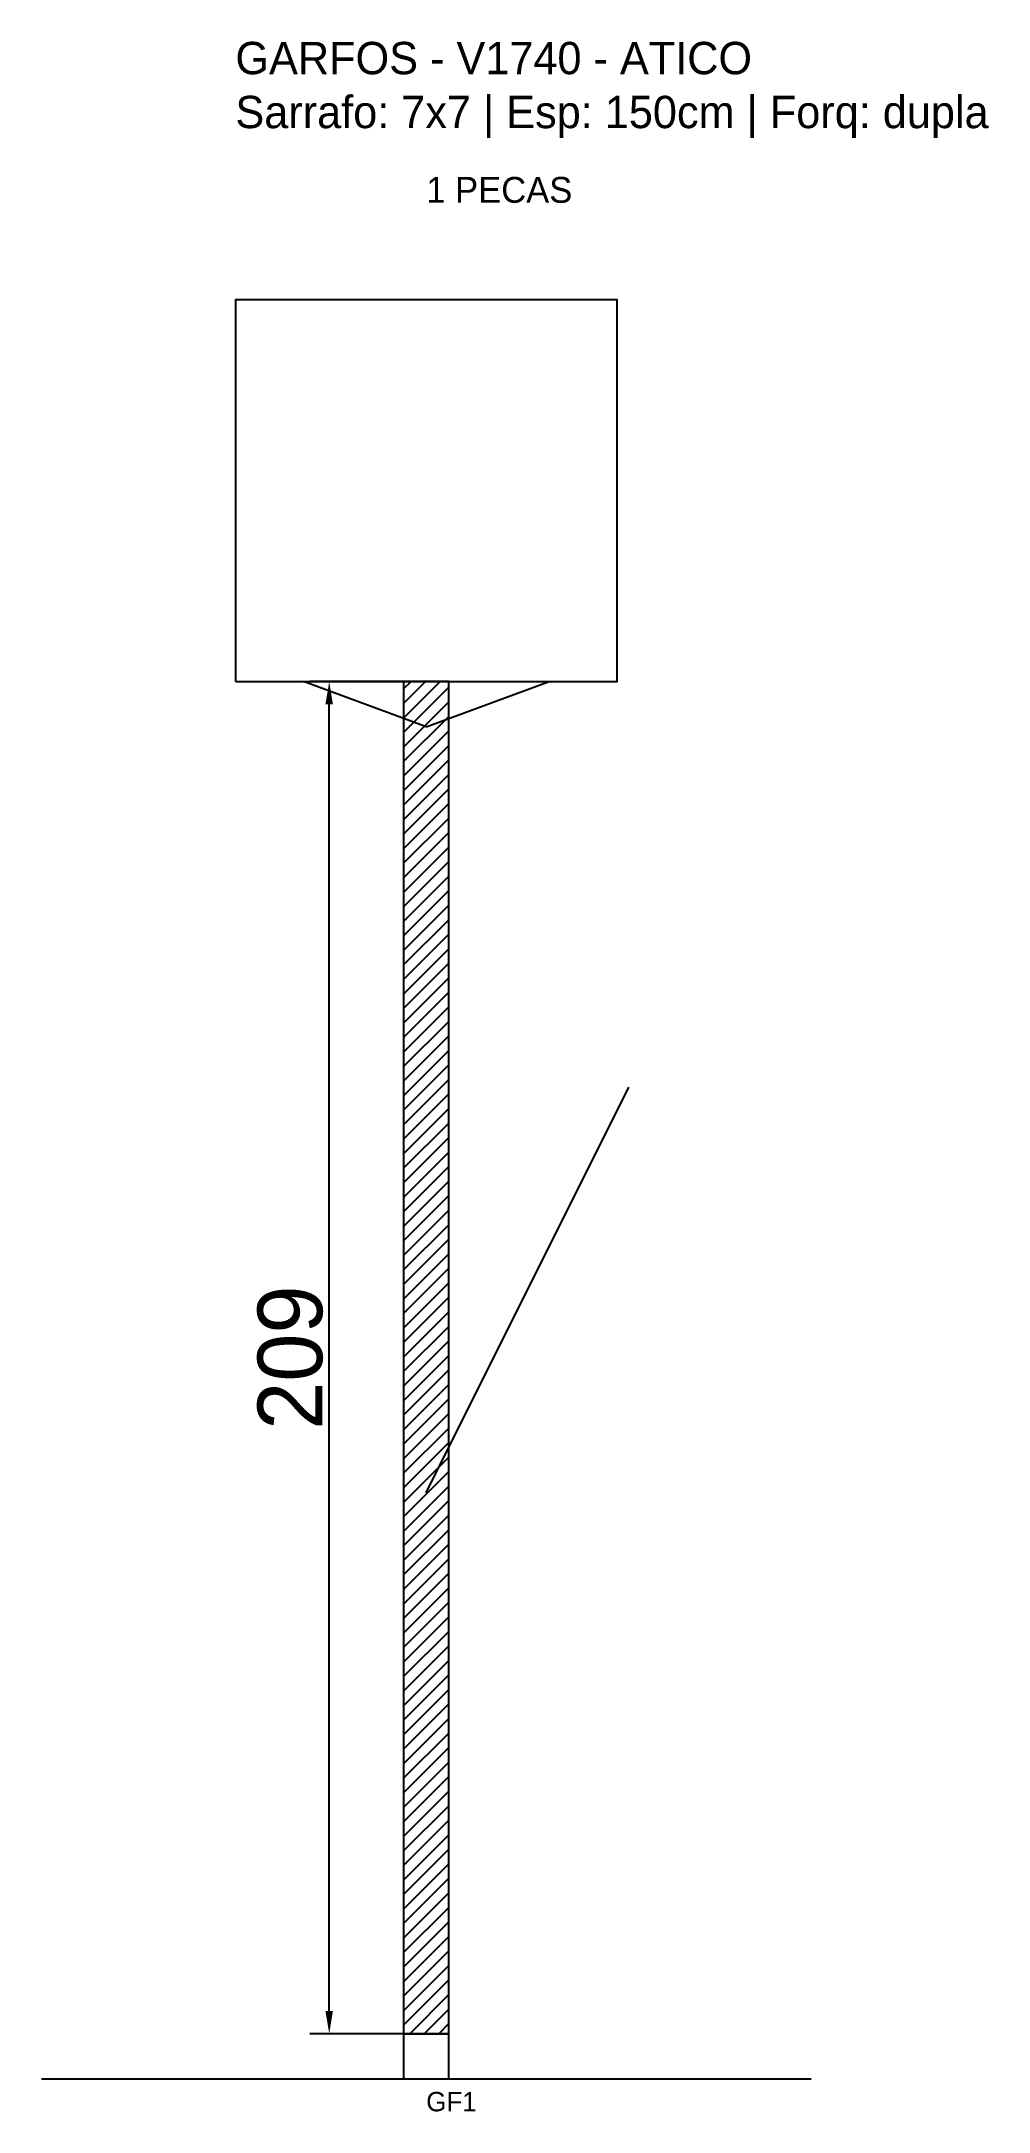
# Model space of a CAD drawing. Header units: metres. Extents: x -30 to 116, y -12 to 308.
import ezdxf

# ---------------------------------------------------------------- set-up
doc = ezdxf.new("R2010")
doc.units = ezdxf.units.M
for name, color, linetype in [('BARRA_ANCORAGEM', 1, 'Continuous'), ('COTA', 241, 'Continuous'), ('GARFOS OK', 3, 'Continuous'), ('NOME DA VIGA', 6, 'Continuous'), ('SARR_7x7', 40, 'Continuous'), ('VIGAS', 3, 'Continuous')]:
    doc.layers.add(name, color=color, linetype=linetype)
doc.dimstyles.new('EZ DXF', dxfattribs={"dimtxt": 10, "dimasz": 3.5, "dimexe": 3, "dimexo": 1.5, "dimgap": 1, "dimtad": 1, "dimdec": 1, "dimdsep": 46, "dimcen": 2.5, "dimazin": 3, "dimtfac": 1, "dimtmove": 0, "dimatfit": 3})

msp = doc.modelspace()

# ---------------------------------------------------------------- hatches: boundary and pattern name
at = {"layer": 'COTA'}
h = msp.add_hatch(dxfattribs=at)
h.set_pattern_fill('ANSI31', scale=0.5)
h.paths.add_polyline_path([(26, 0), (33, 0), (33, 209), (26, 209)])

# ---------------------------------------------------------------- linework, layer by layer
at = {"layer": 'BARRA_ANCORAGEM'}
msp.add_line((29.5, 83.6), (60.85, 146.3), dxfattribs=at)
at = {"layer": 'GARFOS OK'}
for p, q in [((29.5, 202), (10.5, 209)), ((10.5, 209), (48.5, 209)), ((29.5, 202), (48.5, 209))]:
    msp.add_line(p, q, dxfattribs=at)
at = {"layer": 'GARFOS OK', "linetype": 'CONTINUOUS'}
msp.add_line((-30, -7), (89, -7), dxfattribs=at)
at = {"layer": 'GARFOS OK'}
msp.add_lwpolyline([(26, 0), (33, 0), (33, 209), (26, 209), (26, 0)], dxfattribs=at)
at = {"layer": 'SARR_7x7'}
msp.add_lwpolyline([(26, -7), (33, -7), (33, 0), (26, 0), (26, -7)], dxfattribs=at)
at = {"layer": 'VIGAS'}
msp.add_lwpolyline([(0, 209), (59, 209), (59, 268), (0, 268), (0, 209)], dxfattribs=at)

# ---------------------------------------------------------------- texts
at = {"layer": 'NOME DA VIGA'}
for s, height, p in [('1 PECAS', 4, (29.5, 283)), ('GF1', 3, (29.5, -12))]:
    msp.add_text(s, height=height, dxfattribs=at).set_placement(p)
at = {"layer": 'NOME DA VIGA', "insert": (0, 293), "char_height": 5, "attachment_point": 7}
msp.add_mtext('GARFOS - V1740 - ATICO\\PSarrafo: 7x7 | Esp: 150cm | Forq: dupla', dxfattribs=at)

# ---------------------------------------------------------------- dimensions: what is measured, and where the dimension line sits
at = {"layer": 'COTA'}
msp.add_linear_dim(base=(14.5, 0), p1=(29.5, 0), p2=(29.5, 209), angle=90, dimstyle='EZ DXF', dxfattribs=at).render()

doc.saveas('drawing.dxf')
